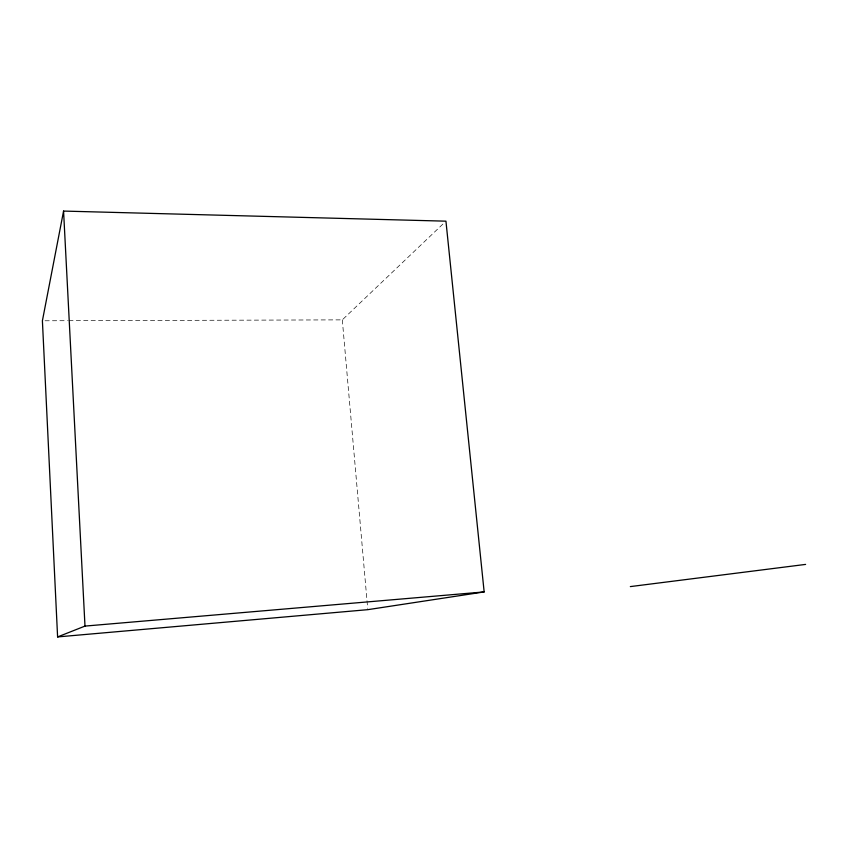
<?xml version="1.0" encoding="UTF-8"?>
<svg xmlns="http://www.w3.org/2000/svg" width="848" height="848" viewBox="0 0 848 848"><rect width="100%" height="100%" fill="white"/><g stroke="black" fill="none" stroke-linecap="round" stroke-linejoin="round"><path stroke-width="0.64" stroke-dasharray="4.24 3.18" d="M68.826 320.703L342.306 319.866L444.045 222.982M45.039 320.777L67.501 320.703M342.306 319.866L367.672 608.345"/><path stroke-width="1.27" d="M63.568 211.078L42.4 320.777L57.6 636.922L367.788 609.67L484.155 591.925L445.942 221.169L63.568 211.078L84.991 626.089L57.6 636.922M630.34 586.593L805.6 564.408M84.991 626.089L484.155 591.925"/></g></svg>
